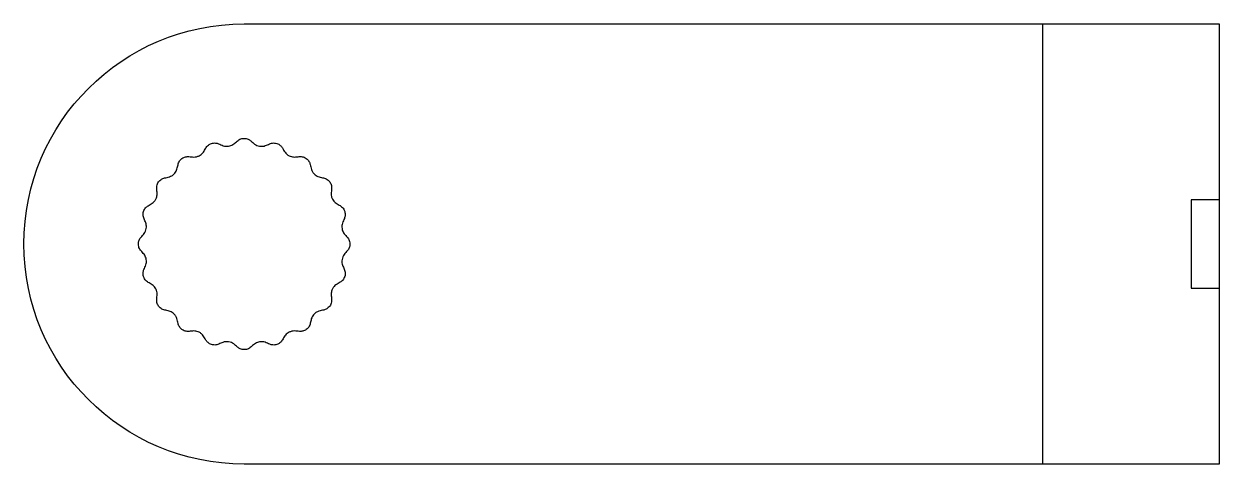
# Model space of a CAD drawing. Header units: millimetres. Extents: x -30 to -2.9, y -5 to 5.
import ezdxf

# ---------------------------------------------------------------- set-up
doc = ezdxf.new("R2010")
doc.units = ezdxf.units.MM
doc.layers.get('0').update_dxf_attribs({"linetype": 'CONTINUOUS'})

msp = doc.modelspace()

# ---------------------------------------------------------------- linework, layer by layer
msp.add_lwpolyline([(-25, 5), (-2.867, 5), (-2.867, 1), (-3.5, 1), (-3.5, -1), (-2.867, -1), (-2.867, -5), (-25, -5, -1)], format="xyb", close=True)
msp.add_lwpolyline([(-6.867, 5), (-2.867, 5), (-2.867, -5), (-6.867, -5)], close=True)
for points, knots in [([(-26.021, 2.005), (-25.987, 2.022), (-25.962, 2.043), (-25.917, 2.096), (-25.901, 2.127), (-25.868, 2.183), (-25.852, 2.209), (-25.818, 2.242), (-25.805, 2.252), (-25.776, 2.27), (-25.759, 2.277), (-25.742, 2.283)], [0, 0, 0, 0, 0.01159349, 0.01159349, 0.02451902, 0.02451902, 0.03604045, 0.03604045, 0.04202915, 0.04202915, 0.0487437, 0.0487437, 0.0487437, 0.0487437]), ([(-25.742, 2.283), (-25.71, 2.293), (-25.681, 2.296), (-25.627, 2.292), (-25.603, 2.284), (-25.545, 2.262), (-25.512, 2.244), (-25.456, 2.226), (-25.437, 2.222), (-25.395, 2.218), (-25.374, 2.219), (-25.352, 2.222)], [0, 0, 0, 0, 0.0100168, 0.0100168, 0.01965622, 0.01965622, 0.03389261, 0.03389261, 0.04121527, 0.04121527, 0.04928869, 0.04928869, 0.04928869, 0.04928869]), ([(-25.352, 2.222), (-25.314, 2.228), (-25.283, 2.241), (-25.224, 2.277), (-25.199, 2.301), (-25.151, 2.344), (-25.128, 2.364), (-25.085, 2.385), (-25.07, 2.391), (-25.036, 2.398), (-25.018, 2.4), (-25, 2.4)], [0, 0, 0, 0, 0.01159349, 0.01159349, 0.02451902, 0.02451902, 0.03604045, 0.03604045, 0.04202915, 0.04202915, 0.0487437, 0.0487437, 0.0487437, 0.0487437]), ([(-25, 2.4), (-24.967, 2.4), (-24.938, 2.394), (-24.888, 2.373), (-24.868, 2.359), (-24.82, 2.319), (-24.794, 2.292), (-24.746, 2.258), (-24.729, 2.248), (-24.69, 2.231), (-24.67, 2.226), (-24.648, 2.222)], [0, 0, 0, 0, 0.0100168, 0.0100168, 0.01965622, 0.01965622, 0.03389261, 0.03389261, 0.04121527, 0.04121527, 0.04928869, 0.04928869, 0.04928869, 0.04928869]), ([(-24.648, 2.222), (-24.61, 2.216), (-24.577, 2.218), (-24.51, 2.235), (-24.479, 2.25), (-24.419, 2.276), (-24.391, 2.288), (-24.344, 2.295), (-24.328, 2.295), (-24.293, 2.292), (-24.276, 2.288), (-24.258, 2.283)], [0, 0, 0, 0, 0.01159349, 0.01159349, 0.02451902, 0.02451902, 0.03604045, 0.03604045, 0.04202915, 0.04202915, 0.0487437, 0.0487437, 0.0487437, 0.0487437]), ([(-24.258, 2.283), (-24.227, 2.272), (-24.202, 2.258), (-24.161, 2.223), (-24.145, 2.203), (-24.112, 2.15), (-24.095, 2.116), (-24.06, 2.069), (-24.048, 2.054), (-24.016, 2.027), (-23.998, 2.015), (-23.979, 2.005)], [0, 0, 0, 0, 0.0100168, 0.0100168, 0.01965622, 0.01965622, 0.03389261, 0.03389261, 0.04121527, 0.04121527, 0.04928869, 0.04928869, 0.04928869, 0.04928869]), ([(-26.591, 1.591), (-26.564, 1.618), (-26.546, 1.646), (-26.52, 1.71), (-26.514, 1.744), (-26.5, 1.808), (-26.493, 1.837), (-26.471, 1.88), (-26.462, 1.893), (-26.439, 1.919), (-26.425, 1.931), (-26.411, 1.942)], [0, 0, 0, 0, 0.01159349, 0.01159349, 0.02451902, 0.02451902, 0.03604045, 0.03604045, 0.04202915, 0.04202915, 0.0487437, 0.0487437, 0.0487437, 0.0487437]), ([(-26.411, 1.942), (-26.384, 1.961), (-26.358, 1.973), (-26.305, 1.986), (-26.28, 1.986), (-26.217, 1.982), (-26.18, 1.976), (-26.121, 1.976), (-26.102, 1.978), (-26.061, 1.987), (-26.041, 1.995), (-26.021, 2.005)], [0, 0, 0, 0, 0.0100168, 0.0100168, 0.01965622, 0.01965622, 0.03389261, 0.03389261, 0.04121527, 0.04121527, 0.04928869, 0.04928869, 0.04928869, 0.04928869]), ([(-23.979, 2.005), (-23.944, 1.987), (-23.912, 1.979), (-23.843, 1.974), (-23.809, 1.979), (-23.744, 1.985), (-23.714, 1.987), (-23.667, 1.98), (-23.652, 1.975), (-23.62, 1.962), (-23.604, 1.952), (-23.589, 1.942)], [0, 0, 0, 0, 0.01159349, 0.01159349, 0.02451902, 0.02451902, 0.03604045, 0.03604045, 0.04202915, 0.04202915, 0.0487437, 0.0487437, 0.0487437, 0.0487437]), ([(-23.589, 1.942), (-23.562, 1.922), (-23.543, 1.901), (-23.515, 1.855), (-23.506, 1.831), (-23.491, 1.77), (-23.486, 1.733), (-23.467, 1.677), (-23.459, 1.659), (-23.438, 1.623), (-23.425, 1.606), (-23.409, 1.591)], [0, 0, 0, 0, 0.0100168, 0.0100168, 0.01965622, 0.01965622, 0.03389261, 0.03389261, 0.04121527, 0.04121527, 0.04928869, 0.04928869, 0.04928869, 0.04928869]), ([(-27.005, 1.021), (-26.987, 1.056), (-26.979, 1.088), (-26.974, 1.157), (-26.979, 1.191), (-26.985, 1.256), (-26.987, 1.286), (-26.98, 1.333), (-26.975, 1.348), (-26.962, 1.38), (-26.952, 1.396), (-26.942, 1.411)], [0, 0, 0, 0, 0.01159349, 0.01159349, 0.02451902, 0.02451902, 0.03604045, 0.03604045, 0.04202915, 0.04202915, 0.0487437, 0.0487437, 0.0487437, 0.0487437]), ([(-26.942, 1.411), (-26.922, 1.438), (-26.901, 1.457), (-26.855, 1.485), (-26.831, 1.494), (-26.77, 1.509), (-26.733, 1.514), (-26.677, 1.533), (-26.659, 1.541), (-26.623, 1.562), (-26.606, 1.575), (-26.591, 1.591)], [0, 0, 0, 0, 0.0100168, 0.0100168, 0.01965622, 0.01965622, 0.03389261, 0.03389261, 0.04121527, 0.04121527, 0.04928869, 0.04928869, 0.04928869, 0.04928869]), ([(-23.409, 1.591), (-23.382, 1.564), (-23.354, 1.546), (-23.29, 1.52), (-23.256, 1.514), (-23.192, 1.5), (-23.163, 1.493), (-23.12, 1.471), (-23.107, 1.462), (-23.081, 1.439), (-23.069, 1.425), (-23.058, 1.411)], [0, 0, 0, 0, 0.01159349, 0.01159349, 0.02451902, 0.02451902, 0.03604045, 0.03604045, 0.04202915, 0.04202915, 0.0487437, 0.0487437, 0.0487437, 0.0487437]), ([(-23.058, 1.411), (-23.039, 1.384), (-23.027, 1.358), (-23.014, 1.305), (-23.014, 1.28), (-23.018, 1.217), (-23.024, 1.18), (-23.024, 1.121), (-23.022, 1.102), (-23.013, 1.061), (-23.005, 1.041), (-22.995, 1.021)], [0, 0, 0, 0, 0.0100168, 0.0100168, 0.01965622, 0.01965622, 0.03389261, 0.03389261, 0.04121527, 0.04121527, 0.04928869, 0.04928869, 0.04928869, 0.04928869]), ([(-27.283, 0.742), (-27.272, 0.773), (-27.258, 0.798), (-27.223, 0.839), (-27.203, 0.855), (-27.15, 0.888), (-27.116, 0.905), (-27.069, 0.94), (-27.054, 0.952), (-27.027, 0.984), (-27.015, 1.002), (-27.005, 1.021)], [0, 0, 0, 0, 0.0100168, 0.0100168, 0.01965622, 0.01965622, 0.03389261, 0.03389261, 0.04121527, 0.04121527, 0.04928869, 0.04928869, 0.04928869, 0.04928869]), ([(-22.995, 1.021), (-22.978, 0.987), (-22.957, 0.962), (-22.904, 0.917), (-22.873, 0.901), (-22.817, 0.868), (-22.791, 0.852), (-22.758, 0.818), (-22.748, 0.805), (-22.73, 0.776), (-22.723, 0.759), (-22.717, 0.742)], [0, 0, 0, 0, 0.01159349, 0.01159349, 0.02451902, 0.02451902, 0.03604045, 0.03604045, 0.04202915, 0.04202915, 0.0487437, 0.0487437, 0.0487437, 0.0487437]), ([(-27.222, 0.352), (-27.216, 0.39), (-27.218, 0.423), (-27.235, 0.49), (-27.25, 0.521), (-27.276, 0.581), (-27.288, 0.609), (-27.295, 0.656), (-27.295, 0.672), (-27.292, 0.707), (-27.288, 0.724), (-27.283, 0.742)], [0, 0, 0, 0, 0.01159349, 0.01159349, 0.02451902, 0.02451902, 0.03604045, 0.03604045, 0.04202915, 0.04202915, 0.0487437, 0.0487437, 0.0487437, 0.0487437]), ([(-22.717, 0.742), (-22.707, 0.71), (-22.704, 0.681), (-22.708, 0.627), (-22.716, 0.603), (-22.738, 0.545), (-22.756, 0.512), (-22.774, 0.456), (-22.778, 0.437), (-22.782, 0.395), (-22.781, 0.374), (-22.778, 0.352)], [0, 0, 0, 0, 0.0100168, 0.0100168, 0.01965622, 0.01965622, 0.03389261, 0.03389261, 0.04121527, 0.04121527, 0.04928869, 0.04928869, 0.04928869, 0.04928869]), ([(-27.4, 0), (-27.4, 0.033), (-27.394, 0.062), (-27.373, 0.112), (-27.359, 0.132), (-27.319, 0.18), (-27.292, 0.206), (-27.258, 0.254), (-27.248, 0.271), (-27.231, 0.31), (-27.226, 0.33), (-27.222, 0.352)], [0, 0, 0, 0, 0.0100168, 0.0100168, 0.01965622, 0.01965622, 0.03389261, 0.03389261, 0.04121527, 0.04121527, 0.04928869, 0.04928869, 0.04928869, 0.04928869]), ([(-22.778, 0.352), (-22.772, 0.314), (-22.759, 0.283), (-22.723, 0.224), (-22.699, 0.199), (-22.656, 0.151), (-22.636, 0.128), (-22.615, 0.085), (-22.609, 0.07), (-22.602, 0.036), (-22.6, 0.018), (-22.6, 0)], [0, 0, 0, 0, 0.01159349, 0.01159349, 0.02451902, 0.02451902, 0.03604045, 0.03604045, 0.04202915, 0.04202915, 0.0487437, 0.0487437, 0.0487437, 0.0487437]), ([(-27.222, -0.352), (-27.228, -0.314), (-27.241, -0.283), (-27.277, -0.224), (-27.301, -0.199), (-27.344, -0.151), (-27.364, -0.128), (-27.385, -0.085), (-27.391, -0.07), (-27.398, -0.036), (-27.4, -0.018), (-27.4, 0)], [0, 0, 0, 0, 0.01159349, 0.01159349, 0.02451902, 0.02451902, 0.03604045, 0.03604045, 0.04202915, 0.04202915, 0.0487437, 0.0487437, 0.0487437, 0.0487437]), ([(-22.6, 0), (-22.6, -0.033), (-22.606, -0.062), (-22.627, -0.112), (-22.641, -0.132), (-22.681, -0.18), (-22.708, -0.206), (-22.742, -0.254), (-22.752, -0.271), (-22.769, -0.31), (-22.774, -0.33), (-22.778, -0.352)], [0, 0, 0, 0, 0.0100168, 0.0100168, 0.01965622, 0.01965622, 0.03389261, 0.03389261, 0.04121527, 0.04121527, 0.04928869, 0.04928869, 0.04928869, 0.04928869]), ([(-27.283, -0.742), (-27.293, -0.71), (-27.296, -0.681), (-27.292, -0.627), (-27.284, -0.603), (-27.262, -0.545), (-27.244, -0.512), (-27.226, -0.456), (-27.222, -0.437), (-27.218, -0.395), (-27.219, -0.374), (-27.222, -0.352)], [0, 0, 0, 0, 0.0100168, 0.0100168, 0.01965622, 0.01965622, 0.03389261, 0.03389261, 0.04121527, 0.04121527, 0.04928869, 0.04928869, 0.04928869, 0.04928869]), ([(-22.778, -0.352), (-22.784, -0.39), (-22.782, -0.423), (-22.765, -0.49), (-22.75, -0.521), (-22.724, -0.581), (-22.712, -0.609), (-22.705, -0.656), (-22.705, -0.672), (-22.708, -0.707), (-22.712, -0.724), (-22.717, -0.742)], [0, 0, 0, 0, 0.01159349, 0.01159349, 0.02451902, 0.02451902, 0.03604045, 0.03604045, 0.04202915, 0.04202915, 0.0487437, 0.0487437, 0.0487437, 0.0487437]), ([(-27.005, -1.021), (-27.022, -0.987), (-27.043, -0.962), (-27.096, -0.917), (-27.127, -0.901), (-27.183, -0.868), (-27.209, -0.852), (-27.242, -0.818), (-27.252, -0.805), (-27.27, -0.776), (-27.277, -0.759), (-27.283, -0.742)], [0, 0, 0, 0, 0.01159349, 0.01159349, 0.02451902, 0.02451902, 0.03604045, 0.03604045, 0.04202915, 0.04202915, 0.0487437, 0.0487437, 0.0487437, 0.0487437]), ([(-22.717, -0.742), (-22.728, -0.773), (-22.742, -0.798), (-22.777, -0.839), (-22.797, -0.855), (-22.85, -0.888), (-22.884, -0.905), (-22.931, -0.94), (-22.946, -0.952), (-22.973, -0.984), (-22.985, -1.002), (-22.995, -1.021)], [0, 0, 0, 0, 0.0100168, 0.0100168, 0.01965622, 0.01965622, 0.03389261, 0.03389261, 0.04121527, 0.04121527, 0.04928869, 0.04928869, 0.04928869, 0.04928869]), ([(-26.942, -1.411), (-26.961, -1.384), (-26.973, -1.358), (-26.986, -1.305), (-26.986, -1.28), (-26.982, -1.217), (-26.976, -1.18), (-26.976, -1.121), (-26.978, -1.102), (-26.987, -1.061), (-26.995, -1.041), (-27.005, -1.021)], [0, 0, 0, 0, 0.0100168, 0.0100168, 0.01965622, 0.01965622, 0.03389261, 0.03389261, 0.04121527, 0.04121527, 0.04928869, 0.04928869, 0.04928869, 0.04928869]), ([(-22.995, -1.021), (-23.013, -1.056), (-23.021, -1.088), (-23.026, -1.157), (-23.021, -1.191), (-23.015, -1.256), (-23.013, -1.286), (-23.02, -1.333), (-23.025, -1.348), (-23.038, -1.38), (-23.048, -1.396), (-23.058, -1.411)], [0, 0, 0, 0, 0.01159349, 0.01159349, 0.02451902, 0.02451902, 0.03604045, 0.03604045, 0.04202915, 0.04202915, 0.0487437, 0.0487437, 0.0487437, 0.0487437]), ([(-26.591, -1.591), (-26.618, -1.564), (-26.646, -1.546), (-26.71, -1.52), (-26.744, -1.514), (-26.808, -1.5), (-26.837, -1.493), (-26.88, -1.471), (-26.893, -1.462), (-26.919, -1.439), (-26.931, -1.425), (-26.942, -1.411)], [0, 0, 0, 0, 0.01159349, 0.01159349, 0.02451902, 0.02451902, 0.03604045, 0.03604045, 0.04202915, 0.04202915, 0.0487437, 0.0487437, 0.0487437, 0.0487437]), ([(-26.411, -1.942), (-26.438, -1.922), (-26.457, -1.901), (-26.485, -1.855), (-26.494, -1.831), (-26.509, -1.77), (-26.514, -1.733), (-26.533, -1.677), (-26.541, -1.659), (-26.562, -1.623), (-26.575, -1.606), (-26.591, -1.591)], [0, 0, 0, 0, 0.0100168, 0.0100168, 0.01965622, 0.01965622, 0.03389261, 0.03389261, 0.04121527, 0.04121527, 0.04928869, 0.04928869, 0.04928869, 0.04928869]), ([(-23.409, -1.591), (-23.436, -1.618), (-23.454, -1.646), (-23.48, -1.71), (-23.486, -1.744), (-23.5, -1.808), (-23.507, -1.837), (-23.529, -1.88), (-23.538, -1.893), (-23.561, -1.919), (-23.575, -1.931), (-23.589, -1.942)], [0, 0, 0, 0, 0.01159349, 0.01159349, 0.02451902, 0.02451902, 0.03604045, 0.03604045, 0.04202915, 0.04202915, 0.0487437, 0.0487437, 0.0487437, 0.0487437]), ([(-23.058, -1.411), (-23.078, -1.438), (-23.099, -1.457), (-23.145, -1.485), (-23.169, -1.494), (-23.23, -1.509), (-23.267, -1.514), (-23.323, -1.533), (-23.341, -1.541), (-23.377, -1.562), (-23.394, -1.575), (-23.409, -1.591)], [0, 0, 0, 0, 0.0100168, 0.0100168, 0.01965622, 0.01965622, 0.03389261, 0.03389261, 0.04121527, 0.04121527, 0.04928869, 0.04928869, 0.04928869, 0.04928869]), ([(-26.021, -2.005), (-26.056, -1.987), (-26.088, -1.979), (-26.157, -1.974), (-26.191, -1.979), (-26.256, -1.985), (-26.286, -1.987), (-26.333, -1.98), (-26.348, -1.975), (-26.38, -1.962), (-26.396, -1.952), (-26.411, -1.942)], [0, 0, 0, 0, 0.01159349, 0.01159349, 0.02451902, 0.02451902, 0.03604045, 0.03604045, 0.04202915, 0.04202915, 0.0487437, 0.0487437, 0.0487437, 0.0487437]), ([(-25.742, -2.283), (-25.773, -2.272), (-25.798, -2.258), (-25.839, -2.223), (-25.855, -2.203), (-25.888, -2.15), (-25.905, -2.116), (-25.94, -2.069), (-25.952, -2.054), (-25.984, -2.027), (-26.002, -2.015), (-26.021, -2.005)], [0, 0, 0, 0, 0.0100168, 0.0100168, 0.01965622, 0.01965622, 0.03389261, 0.03389261, 0.04121527, 0.04121527, 0.04928869, 0.04928869, 0.04928869, 0.04928869]), ([(-23.979, -2.005), (-24.013, -2.022), (-24.038, -2.043), (-24.083, -2.096), (-24.099, -2.127), (-24.132, -2.183), (-24.148, -2.209), (-24.182, -2.242), (-24.195, -2.252), (-24.224, -2.27), (-24.241, -2.277), (-24.258, -2.283)], [0, 0, 0, 0, 0.01159349, 0.01159349, 0.02451902, 0.02451902, 0.03604045, 0.03604045, 0.04202915, 0.04202915, 0.0487437, 0.0487437, 0.0487437, 0.0487437]), ([(-23.589, -1.942), (-23.616, -1.961), (-23.642, -1.973), (-23.695, -1.986), (-23.72, -1.986), (-23.783, -1.982), (-23.82, -1.976), (-23.879, -1.976), (-23.898, -1.978), (-23.939, -1.987), (-23.959, -1.995), (-23.979, -2.005)], [0, 0, 0, 0, 0.0100168, 0.0100168, 0.01965622, 0.01965622, 0.03389261, 0.03389261, 0.04121527, 0.04121527, 0.04928869, 0.04928869, 0.04928869, 0.04928869]), ([(-25.352, -2.222), (-25.39, -2.216), (-25.423, -2.218), (-25.49, -2.235), (-25.521, -2.25), (-25.581, -2.276), (-25.609, -2.288), (-25.656, -2.295), (-25.672, -2.295), (-25.707, -2.292), (-25.724, -2.288), (-25.742, -2.283)], [0, 0, 0, 0, 0.01159349, 0.01159349, 0.02451902, 0.02451902, 0.03604045, 0.03604045, 0.04202915, 0.04202915, 0.0487437, 0.0487437, 0.0487437, 0.0487437]), ([(-25, -2.4), (-25.033, -2.4), (-25.062, -2.394), (-25.112, -2.373), (-25.132, -2.359), (-25.18, -2.319), (-25.206, -2.292), (-25.254, -2.258), (-25.271, -2.248), (-25.31, -2.231), (-25.33, -2.226), (-25.352, -2.222)], [0, 0, 0, 0, 0.0100168, 0.0100168, 0.01965622, 0.01965622, 0.03389261, 0.03389261, 0.04121527, 0.04121527, 0.04928869, 0.04928869, 0.04928869, 0.04928869]), ([(-24.648, -2.222), (-24.686, -2.228), (-24.717, -2.241), (-24.776, -2.277), (-24.801, -2.301), (-24.849, -2.344), (-24.872, -2.364), (-24.915, -2.385), (-24.93, -2.391), (-24.964, -2.398), (-24.982, -2.4), (-25, -2.4)], [0, 0, 0, 0, 0.01159349, 0.01159349, 0.02451902, 0.02451902, 0.03604045, 0.03604045, 0.04202915, 0.04202915, 0.0487437, 0.0487437, 0.0487437, 0.0487437]), ([(-24.258, -2.283), (-24.29, -2.293), (-24.319, -2.296), (-24.373, -2.292), (-24.397, -2.284), (-24.455, -2.262), (-24.488, -2.244), (-24.544, -2.226), (-24.563, -2.222), (-24.605, -2.218), (-24.626, -2.219), (-24.648, -2.222)], [0, 0, 0, 0, 0.0100168, 0.0100168, 0.01965622, 0.01965622, 0.03389261, 0.03389261, 0.04121527, 0.04121527, 0.04928869, 0.04928869, 0.04928869, 0.04928869])]:
    msp.add_open_spline(points, degree=3, knots=knots)

doc.saveas('drawing.dxf')
